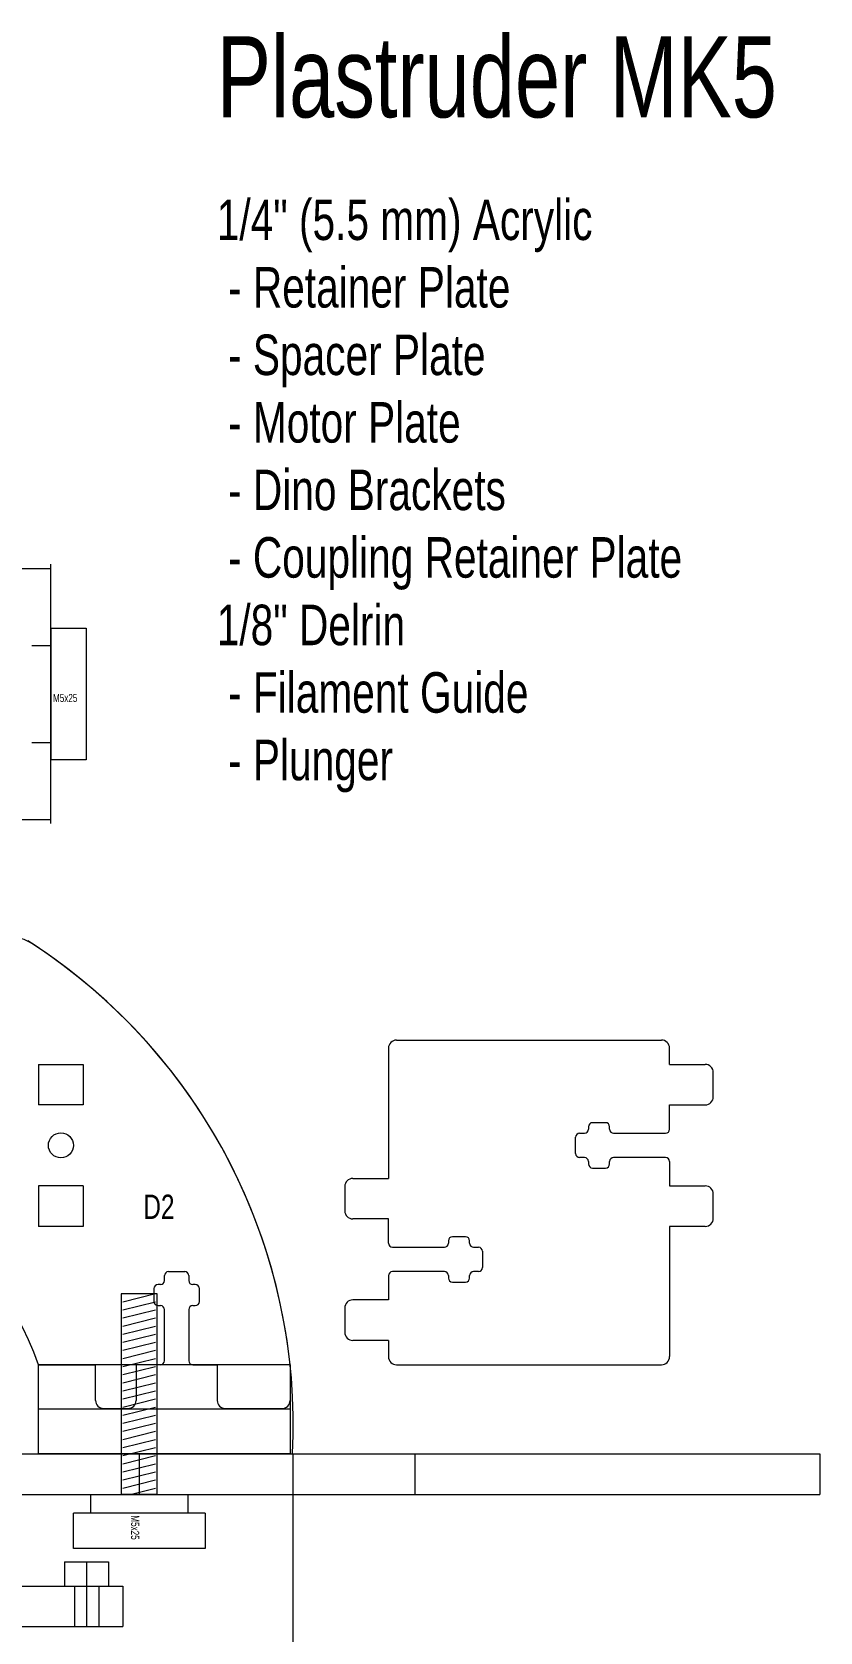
# Model space of a CAD drawing. Header units: millimetres. Extents: x -129 to 143, y -205 to 104.
# Drawn here: x 45.7 to 142.9, y -101.5 to 96 of the extents above; entities that cross this region are included whole.
import ezdxf

# ---------------------------------------------------------------- set-up
doc = ezdxf.new("R2010")
doc.units = ezdxf.units.MM
doc.linetypes.add('DASHED', pattern=[19.05, 12.7, -6.35])
doc.linetypes.add('DIVIDE', pattern=[31.75, 12.7, -6.35, 0, -6.35, 0, -6.35])
for name, color, linetype, lineweight, true_color in [('10 Cape', 7, 'CONTINUOUS', 0, 0x000000), ('6 Dino Bracket Text', 1, 'CONTINUOUS', 0, 0xff0000), ('6 Dino Brackets', 7, 'CONTINUOUS', 0, 0x000000), ('Drawings, Build Surface', 1, 'CONTINUOUS', 0, 0xff0000), ('Drawings, Dino Mounts', 7, 'CONTINUOUS', 0, 0x000000), ('Drawings, MK5 Nozzle', 5, 'CONTINUOUS', 0, 0x0000ff), ('Drawings, Thumb Screw', 2, 'CONTINUOUS', 0, 0xffff00), ('Drawings, z platform', 20, 'CONTINUOUS', 0, 0xff5500), ('Notes, Manufacturing', 4, 'CONTINUOUS', 0, 0x00ffff)]:
    doc.layers.add(name, color=color, linetype=linetype, lineweight=lineweight, true_color=true_color)
doc.styles.get("Standard").update_dxf_attribs({"font": 'txt', "width": 0.75})

msp = doc.modelspace()

# ---------------------------------------------------------------- linework, layer by layer
at = {"layer": '10 Cape'}
msp.add_line((77.84, -79.5), (77.84, -109.5), dxfattribs=at)
for centre, radius, start, end in [((42.94, -20.7), 5, 56.9104, 89.9985), ((6.9, -76.01), 71.02, 357.1854, 56.9104)]:
    msp.add_arc(centre, radius, start, end, dxfattribs=at)
at = {"layer": '6 Dino Brackets'}
for p, q in [((89.66, -29.43), (89.66, -45.5)), ((90.66, -28.43), (123.34, -28.42)), ((124.34, -31.42), (124.34, -29.42)), ((46.49, -31.42), (46.49, -36.42)), ((46.49, -31.42), (51.99, -31.42)), ((51.99, -31.42), (51.99, -36.42)), ((124.34, -31.42), (128.74, -31.42)), ((129.74, -35.42), (129.74, -32.42)), ((51.99, -36.42), (46.49, -36.42)), ((124.34, -36.42), (128.74, -36.42)), ((124.34, -39.42), (124.34, -36.42)), ((114.34, -39.12), (114.34, -39.42)), ((116.44, -38.62), (114.84, -38.62)), ((116.94, -39.42), (116.94, -39.12)), ((112.74, -42.42), (112.74, -40.42)), ((113.24, -39.92), (113.84, -39.92)), ((117.44, -39.92), (123.84, -39.92)), ((113.84, -42.92), (113.24, -42.92)), ((114.34, -43.42), (114.34, -43.72)), ((116.94, -43.72), (116.94, -43.42)), ((123.84, -42.92), (117.44, -42.92)), ((124.34, -43.42), (124.34, -46.42)), ((114.84, -44.22), (116.44, -44.22)), ((51.99, -46.42), (46.49, -46.42)), ((46.49, -46.42), (46.49, -51.42)), ((51.99, -46.42), (51.99, -51.42)), ((84.26, -46.5), (84.26, -49.5)), ((85.26, -45.5), (89.66, -45.5)), ((124.34, -46.42), (128.74, -46.42)), ((129.74, -50.42), (129.74, -47.42)), ((89.66, -50.5), (85.26, -50.5)), ((89.66, -53.5), (89.66, -50.5)), ((51.99, -51.42), (46.49, -51.42)), ((97.06, -53.2), (97.06, -53.5)), ((99.16, -52.7), (97.56, -52.7)), ((99.66, -53.5), (99.66, -53.2)), ((128.74, -51.42), (124.34, -51.42)), ((124.34, -51.42), (124.34, -67.5)), ((90.16, -54), (96.56, -54)), ((100.16, -54), (100.76, -54)), ((101.26, -54.5), (101.26, -56.5)), ((62.52, -57), (64.52, -57)), ((96.56, -57), (90.16, -57)), ((100.76, -57), (100.16, -57)), ((60.72, -59.1), (60.72, -60.7)), ((61.52, -58.6), (61.22, -58.6)), ((62.02, -58.1), (62.02, -57.5)), ((65.02, -57.5), (65.02, -58.1)), ((65.82, -58.6), (65.52, -58.6)), ((66.32, -60.7), (66.32, -59.1)), ((89.66, -57.5), (89.66, -60.5)), ((97.06, -57.5), (97.06, -57.8)), ((97.56, -58.3), (99.16, -58.3)), ((99.66, -57.8), (99.66, -57.5)), ((61.22, -61.2), (61.52, -61.2)), ((65.52, -61.2), (65.82, -61.2)), ((89.66, -60.5), (85.26, -60.5)), ((62.02, -68), (62.02, -61.7)), ((65.02, -61.7), (65.02, -68)), ((84.26, -61.5), (84.26, -64.5)), ((89.66, -65.5), (85.26, -65.5)), ((89.66, -65.5), (89.66, -67.5)), ((46.49, -68.5), (53.52, -68.5)), ((53.52, -72.9), (53.52, -68.5)), ((58.52, -68.5), (58.52, -72.9)), ((61.52, -68.5), (58.52, -68.5)), ((65.52, -68.5), (68.52, -68.5)), ((68.52, -68.5), (68.52, -72.9)), ((77.52, -68.5), (77.52, -72.9)), ((90.66, -68.5), (123.34, -68.5)), ((54.52, -73.9), (57.52, -73.9)), ((69.52, -73.9), (76.52, -73.9))]:
    msp.add_line(p, q, dxfattribs=at)
msp.add_circle((49.24, -41.42), 1.55, dxfattribs=at)
for centre, radius, start, end in [((6.9, -76.01), 71.02, 6.0752, 57.3941), ((90.66, -29.43), 1, 90.006, 180), ((123.34, -29.42), 1, 0, 90.006), ((128.74, -32.42), 1, 0, 90.006), ((128.74, -35.42), 1, 270, 0), ((113.84, -39.42), 0.5, 270, 0), ((114.84, -39.12), 0.5, 90, 180), ((116.44, -39.12), 0.5, 0, 90), ((117.44, -39.42), 0.5, 180, 270), ((123.84, -39.42), 0.5, 270, 0), ((6.9, -82.58), 42.01, 19.5762, 160.4238), ((113.24, -40.42), 0.5, 90, 180), ((113.24, -42.42), 0.5, 180, 270), ((113.84, -43.42), 0.5, 0, 90), ((117.44, -43.42), 0.5, 90, 180), ((123.84, -43.42), 0.5, 0, 90), ((114.84, -43.72), 0.5, 180, 270), ((116.44, -43.72), 0.5, 270, 0), ((85.26, -46.5), 1, 90, 180), ((128.74, -47.42), 1, 0, 90), ((85.26, -49.5), 1, 180, 270), ((128.74, -50.42), 1, 270, 0), ((97.56, -53.2), 0.5, 90, 180), ((99.16, -53.2), 0.5, 0, 90), ((90.16, -53.5), 0.5, 180, 270), ((96.56, -53.5), 0.5, 270, 0), ((100.16, -53.5), 0.5, 180, 270), ((100.76, -54.5), 0.5, 0, 90), ((62.52, -57.5), 0.5, 90, 180), ((64.52, -57.5), 0.5, 0, 90), ((90.16, -57.5), 0.5, 90, 180), ((96.56, -57.5), 0.5, 0, 90), ((100.16, -57.5), 0.5, 90, 180), ((100.76, -56.5), 0.5, 270, 0), ((61.22, -59.1), 0.5, 90, 180), ((61.52, -58.1), 0.5, 270, 0), ((65.52, -58.1), 0.5, 180, 270), ((65.82, -59.1), 0.5, 0, 90), ((97.56, -57.8), 0.5, 180, 270), ((99.16, -57.8), 0.5, 270, 0), ((61.22, -60.7), 0.5, 180, 270), ((61.52, -61.7), 0.5, 0, 90), ((65.52, -61.7), 0.5, 90, 180), ((65.82, -60.7), 0.5, 270, 0), ((85.26, -61.5), 1, 90, 180), ((85.26, -64.5), 1, 180, 270.006), ((61.52, -68), 0.5, 270, 0), ((65.52, -68), 0.5, 180, 270), ((90.66, -67.5), 1, 180, 270), ((123.34, -67.5), 1, 270, 0), ((54.52, -72.9), 1, 180, 270), ((57.52, -72.9), 1, 270, 0), ((69.52, -72.9), 1, 180, 270), ((76.52, -72.9), 1, 270, 0.006)]:
    msp.add_arc(centre, radius, start, end, dxfattribs=at)
at = {"layer": 'Drawings, Build Surface'}
for p, q in [((49.7, -92.82), (55.1, -92.82)), ((49.7, -92.82), (49.7, -95.82)), ((52.4, -92.82), (52.4, -100.82)), ((55.1, -92.82), (55.1, -95.82)), ((-43.1, -95.82), (56.9, -95.82)), ((50.9, -95.82), (50.9, -100.82)), ((53.9, -95.82), (53.9, -100.82)), ((56.9, -95.82), (56.9, -100.82)), ((-43.1, -100.82), (56.9, -100.82))]:
    msp.add_line(p, q, dxfattribs=at)
at = {"layer": 'Drawings, Dino Mounts'}
for p, q in [((46.49, -79.5), (46.49, -68.5)), ((77.52, -68.5), (46.49, -68.5)), ((77.52, -68.5), (77.52, -79.5)), ((77.52, -68.5), (77.52, -72.9)), ((77.52, -74), (46.49, -74)), ((77.52, -79.5), (46.49, -79.5))]:
    msp.add_line(p, q, dxfattribs=at)
at = {"layer": 'Drawings, MK5 Nozzle'}
for p, q in [((-15.5, 29.8), (48, 29.8)), ((48, -1.7), (48, 30.3)), ((-15.5, -1.2), (48, -1.2))]:
    msp.add_line(p, q, dxfattribs=at)
at = {"layer": 'Drawings, Thumb Screw'}
for p, q in [((48.01, 22.42), (52.36, 22.42)), ((48.01, 22.42), (48.01, 20.3)), ((52.36, 22.42), (52.36, 6.18)), ((45.67, 20.3), (48.01, 20.3)), ((45.67, 8.3), (48.01, 8.3)), ((48.01, 8.3), (48.01, 6.18)), ((52.36, 6.18), (48.01, 6.18)), ((61.13, -59.76), (56.67, -59.76)), ((56.67, -59.76), (56.67, -84.5)), ((60.9, -59.76), (56.9, -60.76)), ((60.9, -60.76), (56.9, -61.76)), ((61.13, -84.5), (61.13, -59.76)), ((60.9, -61.76), (56.9, -62.76)), ((60.9, -62.76), (56.9, -63.76)), ((60.9, -63.76), (56.9, -64.76)), ((60.9, -64.76), (56.9, -65.76)), ((60.9, -65.76), (56.9, -66.76)), ((56.9, -66.76), (56.9, -66.76)), ((60.9, -66.76), (56.9, -67.76)), ((60.9, -67.76), (56.9, -68.76)), ((60.9, -68.76), (56.9, -69.76)), ((60.9, -69.76), (56.9, -70.76)), ((60.9, -70.76), (56.9, -71.76)), ((60.9, -71.76), (56.9, -72.76)), ((60.9, -72.76), (56.9, -73.76)), ((60.9, -73.76), (56.9, -74.76)), ((60.9, -74.76), (56.9, -75.76)), ((60.9, -75.76), (56.9, -76.76)), ((60.9, -76.76), (56.9, -77.76)), ((60.9, -77.76), (56.9, -78.76)), ((60.9, -78.76), (56.9, -79.76)), ((60.9, -79.76), (56.9, -80.76)), ((60.9, -80.76), (56.9, -81.76)), ((60.9, -81.76), (56.9, -82.76)), ((60.9, -82.76), (56.9, -83.76)), ((52.9, -84.5), (64.9, -84.5)), ((52.9, -84.5), (52.9, -86.84)), ((61.13, -84.5), (56.67, -84.5)), ((60.9, -83.76), (57.94, -84.5)), ((64.9, -84.5), (64.9, -86.84)), ((50.78, -91.19), (50.78, -86.84)), ((52.9, -86.84), (50.78, -86.84)), ((67.02, -86.84), (64.9, -86.84)), ((67.02, -86.84), (67.02, -91.19)), ((67.02, -91.19), (50.78, -91.19))]:
    msp.add_line(p, q, dxfattribs=at)
at = {"layer": 'Drawings, Thumb Screw', "linetype": 'DASHED'}
for p, q in [((48.01, 20.3), (48.01, 8.3)), ((64.9, -86.84), (52.9, -86.84))]:
    msp.add_line(p, q, dxfattribs=at)
at = {"layer": 'Drawings, z platform'}
for p, q in [((-129.1, -79.5), (142.9, -79.5)), ((142.9, -79.5), (142.9, -84.5)), ((-129.1, -84.5), (142.9, -84.5))]:
    msp.add_line(p, q, dxfattribs=at)
at = {"layer": 'Drawings, z platform', "linetype": 'DIVIDE'}
for p, q in [((58.9, -79.5), (58.9, -84.5)), ((92.9, -79.5), (92.9, -84.5))]:
    msp.add_line(p, q, dxfattribs=at)

# ---------------------------------------------------------------- texts
at = {"layer": '6 Dino Bracket Text', "insert": (61.33, -49), "char_height": 3, "width": 100, "attachment_point": 5}
msp.add_mtext('D2', dxfattribs=at)
at = {"layer": 'Drawings, Thumb Screw', "insert": (48.26, 14.3), "char_height": 1, "width": 100, "attachment_point": 1}
msp.add_mtext('M5x25', dxfattribs=at)
at = {"layer": 'Drawings, Thumb Screw', "insert": (58.9, -87.09), "char_height": 1, "width": 100, "attachment_point": 1, "rotation": 270}
msp.add_mtext('M5x25', dxfattribs=at)
at = {"layer": 'Notes, Manufacturing', "width": 100}
for s, insert, char_height, attachment_point in [('Plastruder\\~MK5', (68.47, 85.33), 10, 7), ('1/4"\\~(5.5\\~mm)\\~Acrylic\\P\\~-\\~Retainer\\~Plate\\P\\~-\\~Spacer\\~Plate\\P\\~-\\~Motor\\~Plate\\P\\~-\\~Dino\\~Brackets\\P\\~-\\~Coupling\\~Retainer\\~Plate\\P1/8"\\~Delrin\\P\\~-\\~Filament\\~Guide\\P\\~-\\~Plunger', (68.47, 75.33), 5, 1)]:
    msp.add_mtext(s, dxfattribs=dict(at, insert=insert, char_height=char_height, attachment_point=attachment_point))

doc.saveas('drawing.dxf')
